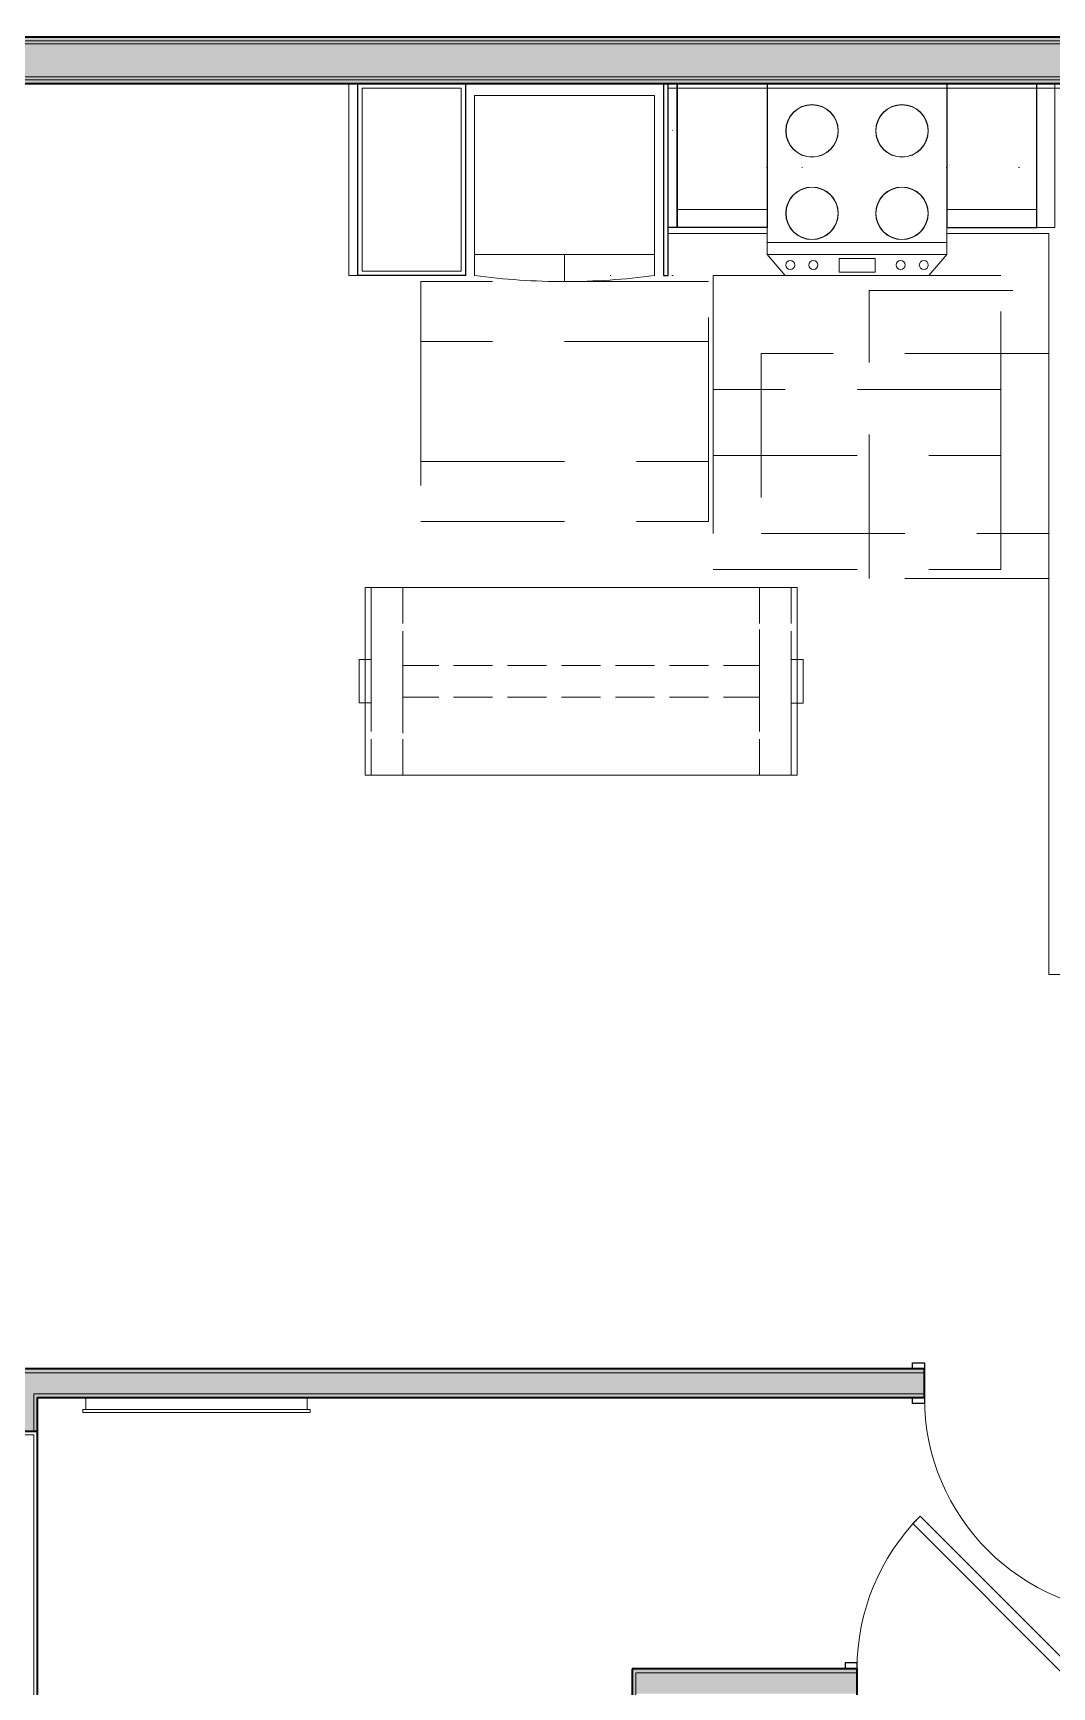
# Model space of a CAD drawing. Header units: inches. Extents: x 6 to 8416, y -388 to 6104.
# Drawn here: x 7294.3 to 7464.2, y 1232.2 to 1507.9 of the extents above; entities that cross this region are included whole.
import ezdxf

# ---------------------------------------------------------------- set-up
doc = ezdxf.new("R2010")
doc.units = ezdxf.units.IN
doc.header["$MEASUREMENT"] = 0
for name, pattern in [('Dash 1_16_', [48, 24, -24]), ('Dot 1_16_', [24, 0, -24]), ('Hidden 1_16_', [36, 24, -12]), ('Hidden 1_8_', [9, 6, -3])]:
    doc.linetypes.add(name, pattern=pattern)
for name, color, linetype, lineweight in [('A-DOOR', 31, 'Continuous', 18), ('A-DOOR-FRAM', 31, 'Continuous', 25), ('A-GENM', 13, 'Continuous', 18), ('A-GLAZ', 151, 'Continuous', 25), ('A-ROOM', 32, 'Continuous', 13), ('A-WALL', 113, 'Continuous', 25), ('A-WALL-PATT', 111, 'Continuous', 35), ('I-WALL', 2, 'Continuous', 25), ('Q-CASE', 31, 'Continuous', 18), ('Q-SPCQ', 91, 'Continuous', 18)]:
    doc.layers.add(name, color=color, linetype=linetype, lineweight=lineweight)
pattern_1 = [(0, (4127.29, 0), (61.44, 15.36), [5.069, -41.011, 5.069, -41.011, -245.76]), (0, (4127.29, 0), (61.44, 15.36), [-92.16, 5.069, -87.091, 5.069, -41.011, -107.52]), (0, (4127.29, 0), (61.44, 15.36), [-230.4, 5.069, -25.651, 5.069, -71.731]), (120, (4150.33, 7.68), (-44.02215, 45.5286), [5.069, -41.011, 5.069, -41.011, -245.76]), (120, (4150.33, 7.68), (-44.02215, 45.5286), [-92.16, 5.069, -87.091, 5.069, -41.011, -107.52]), (120, (4150.33, 7.68), (-44.02215, 45.5286), [-230.4, 5.069, -25.651, 5.069, -71.731]), (240, (4158.01, 38.4), (-17.41785, -60.8886), [5.069, -41.011, 5.069, -41.011, -245.76]), (240, (4158.01, 38.4), (-17.41785, -60.8886), [-92.16, 5.069, -87.091, 5.069, -41.011, -107.52]), (240, (4158.01, 38.4), (-17.41785, -60.8886), [-230.4, 5.069, -25.651, 5.069, -71.731])]

# ---------------------------------------------------------------- blocks, each defined once
blk = doc.blocks.new('1-2 WD Adaptive-Recess-TS - 4_-0_x6_-6_ - 1_-6_ Recess L-12470867-LEVEL 3 - PLAN Copy 1 Copy 1')
at = {"layer": 'A-GLAZ', "lineweight": 9}
for p, q in [((42, 5.53125), (-24, 5.53125)), ((-24, 5.53125), (42, 5.53125)), ((-24, 1.03125), (-24, 3.53125)), ((24, 3.53125), (-24, 3.53125)), ((-24, 1.03125), (-24, 3.53125)), ((24, 3.53125), (-24, 3.53125)), ((-22, 1.03125), (-22, 3.53125)), ((22, 3.53125), (-22, 3.53125)), ((-22, 1.03125), (-22, 3.53125)), ((22, 3.53125), (22, 1.03125)), ((22, 3.53125), (22, 1.03125)), ((24, 1.03125), (24, 3.53125)), ((24, 1.03125), (24, 3.53125)), ((-24, 1.03125), (24, 1.03125)), ((-24, 1.03125), (24, 1.03125)), ((-22, 2.53125), (22, 2.53125)), ((-22, 2.53125), (22, 2.53125)), ((22, 2.03125), (-22, 2.03125)), ((22, 2.03125), (-22, 2.03125)), ((-22, 1.03125), (22, 1.03125)), ((-24, -5.53125), (24, -5.53125)), ((24, -5.53125), (-24, -5.53125))]:
    blk.add_line(p, q, dxfattribs=at)
at = {"layer": 'A-GLAZ'}
for p, q in [((-22, 3.53125), (-24, 3.53125)), ((-24, 3.53125), (-24, 1.03125)), ((-22, 1.03125), (-22, 3.53125)), ((22, 3.53125), (22, 1.03125)), ((24, 3.53125), (22, 3.53125)), ((24, 1.03125), (24, 3.53125)), ((-24, 1.03125), (-22, 1.03125)), ((22, 1.03125), (24, 1.03125))]:
    blk.add_line(p, q, dxfattribs=at)
at = {"layer": 'A-GLAZ', "lineweight": 18}
for p, q in [((22, 2.53125), (-22, 2.53125)), ((-22, 2.53125), (-22, 2.03125)), ((-22, 2.03125), (22, 2.03125)), ((22, 2.03125), (22, 2.53125))]:
    blk.add_line(p, q, dxfattribs=at)
blk = doc.blocks.new('Unit-Single-Flush-ICC ADA-AM - 36_ x 84_-NR _U-BA _ BATH_-6492505-LEVEL 3 - PLAN Copy 1 Copy 1')
at = {"layer": 'A-DOOR'}
for p, q in [((-8.69, 26.59), (-7.46, 27.83)), ((18, 2.37), (-7.46, 27.83)), ((16.76, 1.14), (-8.69, 26.59)), ((16.76, 1.14), (18, 2.37))]:
    blk.add_line(p, q, dxfattribs=at)
at = {"layer": 'A-DOOR', "lineweight": 9}
blk.add_arc((18, 2.37), 36, 135, 180, dxfattribs=at)
at = {"layer": 'A-DOOR-FRAM'}
for p, q in [((-18, 3.37), (-20, 3.37)), ((-20, 3.37), (-20, 2.37)), ((-18, 2.37), (-18, 3.37)), ((20, 3.37), (18, 3.37)), ((18, 3.37), (18, 2.37)), ((20, 2.37), (20, 3.37)), ((-20, 2.37), (-18, 2.37)), ((18, 2.37), (20, 2.37)), ((-18, -2.38), (-20, -2.38)), ((-20, -2.38), (-20, -3.38)), ((-18, -3.38), (-18, -2.38)), ((20, -2.38), (18, -2.38)), ((18, -2.38), (18, -3.38)), ((20, -3.38), (20, -2.38)), ((-20, -3.38), (-18, -3.38)), ((18, -3.38), (20, -3.38))]:
    blk.add_line(p, q, dxfattribs=at)
at = {"layer": 'A-DOOR-FRAM', "lineweight": 18}
for p, q in [((-18, 3.37), (-20, 3.37)), ((-20, 3.37), (-20, 2.37)), ((-18, 3.37), (-18, 2.37)), ((20, 3.37), (18, 3.37)), ((18, 3.37), (18, 2.37)), ((20, 3.37), (20, 2.37)), ((-20, 2.37), (-18, 2.37)), ((18, 2.37), (20, 2.37)), ((-20, -3.38), (-20, -2.38)), ((-18, -2.38), (-20, -2.38)), ((-18, -3.38), (-18, -2.38)), ((18, -3.38), (18, -2.38)), ((20, -2.38), (18, -2.38)), ((20, -3.38), (20, -2.38)), ((-20, -3.38), (-18, -3.38)), ((18, -3.38), (20, -3.38))]:
    blk.add_line(p, q, dxfattribs=at)
blk = doc.blocks.new('Unit-Single-Flush-ICC ADA-AM - 36_ x 84_-NR _U-BE _ BED_-6493222-LEVEL 3 - PLAN Copy 1 Copy 1')
at = {"layer": 'A-DOOR'}
for p, q in [((16.25, -2.38), (18, -2.38)), ((16.25, -2.38), (16.25, -38.38)), ((18, -2.38), (18, -38.38)), ((16.25, -38.38), (18, -38.38))]:
    blk.add_line(p, q, dxfattribs=at)
at = {"layer": 'A-DOOR', "lineweight": 9}
blk.add_arc((18, -2.38), 36, 180, 270, dxfattribs=at)
at = {"layer": 'A-DOOR-FRAM'}
for p, q in [((-20, 2.38), (-20, 3.38)), ((-20, 3.38), (-18, 3.38)), ((-18, 3.38), (-18, 2.38)), ((18, 2.38), (18, 3.38)), ((18, 3.38), (20, 3.38)), ((20, 3.38), (20, 2.38)), ((-18, 2.38), (-20, 2.38)), ((20, 2.38), (18, 2.38)), ((-20, -2.38), (-18, -2.38)), ((-20, -3.37), (-20, -2.38)), ((-18, -2.38), (-18, -3.37)), ((18, -2.38), (20, -2.38)), ((18, -3.37), (18, -2.38)), ((20, -2.38), (20, -3.37)), ((-18, -3.37), (-20, -3.37)), ((20, -3.37), (18, -3.37))]:
    blk.add_line(p, q, dxfattribs=at)
at = {"layer": 'A-DOOR-FRAM', "lineweight": 18}
for p, q in [((-20, 3.38), (-18, 3.38)), ((-20, 3.38), (-20, 2.38)), ((-18, 3.38), (-18, 2.38)), ((18, 3.38), (20, 3.38)), ((18, 3.38), (18, 2.38)), ((20, 3.38), (20, 2.38)), ((-18, 2.38), (-20, 2.38)), ((20, 2.38), (18, 2.38)), ((-20, -3.37), (-20, -2.38)), ((-20, -2.38), (-18, -2.38)), ((-18, -3.37), (-18, -2.38)), ((18, -3.37), (18, -2.38)), ((18, -2.38), (20, -2.38)), ((20, -3.37), (20, -2.38)), ((-18, -3.37), (-20, -3.37)), ((20, -3.37), (18, -3.37))]:
    blk.add_line(p, q, dxfattribs=at)
blk = doc.blocks.new('FR TV-AM - 43_-1978722-LEVEL 3 - PLAN Copy 1 Copy 1')
at = {"layer": 'Q-SPCQ'}
for p, q in [((20.7, 0), (-16.2, 0)), ((-16.2, 0), (-16.2, -2)), ((20.7, -2), (20.7, 0)), ((-16.2, -2), (-16.7, -2)), ((-16.7, -2), (-16.7, -2.5)), ((-16.7, -2.5), (21.2, -2.5)), ((-16.7, -2.5), (21.2, -2.5)), ((-16.2, -2), (20.7, -2)), ((21.2, -2), (20.7, -2)), ((21.2, -2.5), (21.2, -2))]:
    blk.add_line(p, q, dxfattribs=at)
blk = doc.blocks.new('GM KT - Type B_L4_2 - TS - Non-Recessed at Wall-V1007-LEVEL 3 - PLAN Copy 1 Copy 1')
at = {"layer": 'A-GENM', "lineweight": 9}
for p, q in [((-88.5, 0), (-88.5, -0.75)), ((-88.5, -0.75), (-88.5, 0)), ((-88.5, 0), (-72, 0)), ((-88.5, 0), (-88.5, -0.75)), ((-88.5, 0), (-88.5, -0.75)), ((-88.5, -0.75), (-88.5, -25)), ((-88.5, -25), (-88.5, -0.75)), ((0, -0.75), (-88.5, -0.75)), ((-88.5, -0.75), (-0.75, -0.75)), ((-72, -0.75), (-72, 0)), ((-72, 0), (-72, -0.75)), ((-72, -25), (-72, -0.75)), ((-72, -0.75), (-72, -25)), ((-42, 0), (-42, -0.75)), ((-42, -0.75), (-42, 0)), ((-42, 0), (-0.75, 0)), ((-42, -0.75), (-42, -25)), ((-42, -25), (-42, -0.75)), ((-0.75, 0), (0, 0)), ((-0.75, -40.5), (-0.75, 0)), ((-0.75, 0), (-0.75, -0.75)), ((-0.75, -0.75), (0, -0.75)), ((-0.75, -0.75), (-0.75, -40.5)), ((0, 0), (0, -0.75)), ((0, -0.75), (0, 0)), ((0, 0), (0, -0.75)), ((0, -0.75), (0, 0)), ((0, -40.5), (0, -0.75)), ((0, -0.75), (0, -40.5)), ((0, -40.5), (0, -0.75)), ((-88.5, -25), (-72, -25)), ((-72, -25), (-88.5, -25)), ((-42, -25), (-25, -25)), ((-25, -25), (-42, -25)), ((-25, -25), (-25, -148.5)), ((-25, -148.5), (-25, -25)), ((-0.75, -48), (-0.75, -40.5)), ((-0.75, -40.5), (-0.75, -48)), ((0, -48), (0, -40.5)), ((0, -40.5), (0, -48)), ((0, -48), (0, -40.5)), ((-21.62, -68.25), (-21.62, -48.75)), ((-21.62, -48.75), (-21.62, -68.25)), ((-20.87, -48), (-6.62, -48)), ((-6.62, -48), (-20.87, -48)), ((-5.87, -48.75), (-5.87, -58.12)), ((-5.87, -58.12), (-5.87, -48.75)), ((-0.75, -69), (-0.75, -48)), ((-0.75, -48), (-0.75, -69)), ((0, -69), (0, -48)), ((0, -48), (0, -69)), ((0, -69), (0, -48)), ((-5.87, -58.12), (-5.87, -58.81)), ((-5.87, -58.81), (-5.87, -58.12)), ((-5.87, -58.88), (-5.87, -68.25)), ((-5.87, -68.25), (-5.87, -58.88)), ((-6.62, -69), (-20.87, -69)), ((-20.87, -69), (-6.62, -69)), ((-0.75, -88.5), (-0.75, -69)), ((-0.75, -69), (-0.75, -88.5)), ((0, -88.5), (0, -69)), ((0, -69), (0, -88.5)), ((0, -88.5), (0, -69)), ((-0.75, -148.5), (-0.75, -88.5)), ((-0.75, -88.5), (-0.75, -148.5)), ((0, -128.5), (0, -88.5)), ((0, -88.5), (0, -128.5)), ((0, -128.5), (0, -88.5)), ((0, -148.5), (0, -128.5)), ((0, -128.5), (0, -148.5)), ((0, -148.5), (0, -128.5)), ((0, -128.5), (0, -148.5)), ((-25, -148.5), (-0.75, -148.5)), ((-0.75, -148.5), (-25, -148.5)), ((-0.75, -148.5), (0, -148.5)), ((0, -148.5), (-0.75, -148.5)), ((0, -148.5), (-0.75, -148.5)), ((-0.75, -148.5), (0, -148.5))]:
    blk.add_line(p, q, dxfattribs=at)
for centre, start, end in [((-20.87, -48.75), 90, 180), ((-20.87, -48.75), 90, 180), ((-6.62, -48.75), 360, 90), ((-6.62, -48.75), 360, 90), ((-20.87, -68.25), 180, 270), ((-20.87, -68.25), 180, 270), ((-6.62, -68.25), 270, 360), ((-6.62, -68.25), 270, 360)]:
    blk.add_arc(centre, 0.75, start, end, dxfattribs=at)
blk = doc.blocks.new('CW - LW - Filler - AM - 1 1_2_ W x 24_ D x H-2223673-LEVEL 3 - PLAN Copy 1 Copy 1')
at = {"layer": 'Q-CASE', "lineweight": 9}
for p, q in [((18.24, 0), (18.24, -0.75)), ((18.24, -0.75), (18.24, 0)), ((18.24, 0), (19.74, 0)), ((19.74, 0), (18.24, 0)), ((18.24, -0.75), (18.24, 0)), ((18.24, 0), (19.74, 0)), ((18.24, -0.75), (18.24, -24)), ((18.24, -24), (18.24, -0.75)), ((18.24, -24), (18.24, -0.75)), ((19.74, 0), (19.74, -0.75)), ((19.74, -0.75), (19.74, 0)), ((19.74, 0), (19.74, -0.75)), ((19.74, -0.75), (19.74, -24)), ((19.74, -21), (19.74, -0.75)), ((19.74, -0.75), (19.74, -21)), ((19.74, -24), (19.74, -21)), ((19.74, -21), (19.74, -24)), ((19.74, -24), (18.24, -24)), ((19.74, -24), (18.24, -24)), ((19.74, -24), (18.24, -24)), ((18.24, -24), (19.74, -24))]:
    blk.add_line(p, q, dxfattribs=at)
at = {"layer": 'Q-CASE', "lineweight": 25}
for p, q in [((18.24, -0.75), (18.24, 0)), ((18.24, 0), (19.74, 0)), ((18.24, -24), (18.24, -0.75)), ((19.74, 0), (19.74, -0.75)), ((19.74, -0.75), (19.74, -24)), ((19.74, -24), (18.24, -24))]:
    blk.add_line(p, q, dxfattribs=at)
blk = doc.blocks.new('CW - UP - Double Doors - AM - 30_ W x 14_ D x H-2223684-LEVEL 3 - PLAN Copy 1 Copy 1')
at = {"layer": 'Q-CASE', "linetype": 'Dot 1_16_', "lineweight": 9}
for p, q in [((-11.26, 0), (18.74, 0)), ((18.74, -14), (-11.26, -14))]:
    blk.add_line(p, q, dxfattribs=at)
blk = doc.blocks.new('CW - UP - Filler - AM - 1 1_2_ W x 14_ D x H-2223693-LEVEL 3 - PLAN Copy 1 Copy 1')
at = {"layer": 'Q-CASE', "linetype": 'Dot 1_16_', "lineweight": 9}
for p, q in [((17.49, 0), (18.99, 0)), ((18.99, -14), (17.49, -14))]:
    blk.add_line(p, q, dxfattribs=at)
blk = doc.blocks.new('CW - LW - Filler - Toe Kick - AM - 3_ W x 24_ D x H-V788-LEVEL 3 - PLAN Copy 1 Copy 1')
at = {"layer": 'Q-CASE', "lineweight": 9}
for p, q in [((17.49, 0), (17.49, -0.75)), ((17.49, -0.75), (17.49, 0)), ((17.49, 0), (20.49, 0)), ((20.49, 0), (17.49, 0)), ((17.49, 0), (20.49, 0)), ((17.49, -0.75), (17.49, -24)), ((17.49, -24), (17.49, -0.75)), ((20.49, 0), (20.49, -0.75)), ((20.49, -0.75), (20.49, 0)), ((20.49, -0.75), (20.49, -24)), ((20.49, -24), (20.49, -0.75)), ((17.49, -24), (20.49, -24)), ((20.49, -24), (17.49, -24)), ((17.49, -24), (20.48, -24)), ((17.49, -24), (20.48, -24))]:
    blk.add_line(p, q, dxfattribs=at)
blk = doc.blocks.new('CW - LW - 4 Drawers - AM - 15_ W x 24_ D x H - 6_ Top Drawer-V789-LEVEL 3 - PLAN Copy 1 Copy 1')
at = {"layer": 'Q-CASE', "lineweight": 9}
for p, q in [((-21.76, 0.75), (-21.76, 24)), ((-21.76, 24), (-21.76, 0.75)), ((-21.76, 24), (-6.76, 24)), ((-21.76, 24), (-6.76, 24)), ((-21.76, 24), (-6.76, 24)), ((-6.76, 0.75), (-6.76, 24)), ((-6.76, 24), (-6.76, 0.75)), ((-21.76, 0.75), (-21.76, 21)), ((-21.76, 21), (-21.76, 0.75)), ((-21.76, 21), (-6.76, 21)), ((-21.76, 21), (-6.76, 21)), ((-6.76, 0.75), (-6.76, 21)), ((-6.76, 21), (-6.76, 0.75)), ((-21.76, 0), (-21.76, 0.75)), ((-21.76, 0.75), (-21.76, 0)), ((-21.76, 0), (-21.76, 0.75)), ((-21.76, 0.75), (-21.76, 0)), ((-6.76, 0), (-21.76, 0)), ((-21.76, 0), (-6.76, 0)), ((-6.76, 0), (-6.76, 0.75)), ((-6.76, 0.75), (-6.76, 0)), ((-6.76, 0), (-6.76, 0.75)), ((-6.76, 0.75), (-6.76, 0)), ((-6.76, 0), (-21.76, 0)), ((-21.76, 0), (-6.76, 0))]:
    blk.add_line(p, q, dxfattribs=at)
at = {"layer": 'Q-CASE', "lineweight": 25}
for p, q in [((-6.76, 24), (-21.76, 24)), ((-21.76, 24), (-21.76, 0.75)), ((-6.76, 0.75), (-6.76, 24)), ((-21.76, 0.75), (-21.76, 0)), ((-21.76, 0), (-6.76, 0)), ((-6.76, 0), (-6.76, 0.75))]:
    blk.add_line(p, q, dxfattribs=at)
blk = doc.blocks.new('CW - UP - Blind Single Door - AM - 12_ W x 14_ D x H - 4_ Gap-2223708-LEVEL 3 - PLAN Copy 1 Copy 1')
at = {"layer": 'Q-CASE', "linetype": 'Dot 1_16_', "lineweight": 9}
for p, q in [((10.74, 14), (-5.26, 14)), ((-19.26, 0), (10.74, 0))]:
    blk.add_line(p, q, dxfattribs=at)
blk = doc.blocks.new('CW - UP - Single Door - AM - 12_ W x 14_ D x H-5099631-LEVEL 3 - PLAN Copy 1 Copy 1')
at = {"layer": 'Q-CASE', "linetype": 'Dot 1_16_', "lineweight": 9}
for p, q in [((6.74, 0), (18.74, 0)), ((18.74, -14), (6.74, -14))]:
    blk.add_line(p, q, dxfattribs=at)
blk = doc.blocks.new('CW - UP - Single Door - AM - 15_ W x 14_ D x H-5099638-LEVEL 3 - PLAN Copy 1 Copy 1')
at = {"layer": 'Q-CASE', "linetype": 'Dot 1_16_', "lineweight": 9}
for p, q in [((3.74, 0), (18.74, 0)), ((18.74, -14), (3.74, -14))]:
    blk.add_line(p, q, dxfattribs=at)
blk = doc.blocks.new('CW - LW - Single Door _ Drawer - AM - 15_ W x 24_ D x H - 6_ Top Drawer-V791-LEVEL 3 - PLAN Copy 1 Copy 1')
at = {"layer": 'Q-CASE', "lineweight": 9}
for p, q in [((3.74, 0), (3.74, -0.75)), ((3.74, -0.75), (3.74, 0)), ((3.74, 0), (18.74, 0)), ((18.74, 0), (3.74, 0)), ((18.74, 0), (18.74, -0.75)), ((18.74, -0.75), (18.74, 0)), ((3.74, 0), (3.74, -0.75)), ((3.74, -0.75), (3.74, 0)), ((3.74, 0), (18.74, 0)), ((18.74, 0), (3.74, 0)), ((3.74, -0.75), (3.74, -21)), ((3.74, -21), (3.74, -0.75)), ((3.74, -0.75), (3.74, -24)), ((3.74, -24), (3.74, -0.75)), ((18.74, 0), (18.74, -0.75)), ((18.74, -0.75), (18.74, 0)), ((18.74, -0.75), (18.74, -21)), ((18.74, -21), (18.74, -0.75)), ((18.74, -0.75), (18.74, -24)), ((18.74, -24), (18.74, -0.75)), ((18.74, -21), (3.74, -21)), ((18.74, -21), (3.74, -21)), ((18.74, -24), (3.74, -24)), ((18.74, -24), (3.74, -24)), ((3.74, -24), (18.74, -24))]:
    blk.add_line(p, q, dxfattribs=at)
at = {"layer": 'Q-CASE', "lineweight": 25}
for p, q in [((3.74, -0.75), (3.74, 0)), ((3.74, 0), (18.74, 0)), ((3.74, -24), (3.74, -0.75)), ((18.74, 0), (18.74, -0.75)), ((18.74, -0.75), (18.74, -24)), ((18.74, -24), (3.74, -24))]:
    blk.add_line(p, q, dxfattribs=at)
blk = doc.blocks.new('CW - FL - Single UP _ LW Doors - AM - 18_ W x 32_ D x H-5581714-LEVEL 3 - PLAN Copy 1 Copy 1')
at = {"layer": 'Q-CASE', "lineweight": 9}
for p, q in [((0.74, 0), (0.74, 32)), ((18.74, 32), (0.74, 32)), ((0.74, 32), (18.74, 32)), ((0.74, 0), (0.74, 32)), ((0.74, 32), (18.74, 32)), ((1.49, 31.25), (17.99, 31.25)), ((1.49, 0.75), (1.49, 31.25)), ((1.49, 31.25), (1.49, 0.75)), ((17.99, 31.25), (1.49, 31.25)), ((17.99, 31.25), (17.99, 0.75)), ((17.99, 0.75), (17.99, 31.25)), ((18.74, 32), (18.74, 0)), ((18.74, 32), (18.74, 0)), ((18.74, 32), (18.74, 29)), ((18.74, 32), (18.74, 0)), ((18.74, 0), (0.74, 0)), ((17.99, 0.75), (1.49, 0.75)), ((1.49, 0.75), (17.99, 0.75))]:
    blk.add_line(p, q, dxfattribs=at)
at = {"layer": 'Q-CASE', "lineweight": 25}
for p, q in [((0.74, 0), (0.74, 32)), ((0.74, 32), (18.74, 32)), ((18.74, 32), (18.74, 0)), ((18.74, 0), (0.74, 0))]:
    blk.add_line(p, q, dxfattribs=at)
blk = doc.blocks.new('CW - LW - Filler - AM - 0 3_4_ W x 32_ D x H-V793-LEVEL 3 - PLAN Copy 1 Copy 1')
at = {"layer": 'Q-CASE', "lineweight": 9}
for p, q in [((18.61, 25), (18.61, 32)), ((19.36, 32), (18.61, 32)), ((18.61, 32), (19.36, 32)), ((18.61, 0), (18.61, 32)), ((19.36, 32), (18.61, 32)), ((18.61, 32), (18.61, 25)), ((18.61, 32), (19.36, 32)), ((19.36, 32), (19.36, 0)), ((19.36, 32), (19.36, 0)), ((19.36, 0), (19.36, 32)), ((18.61, 24), (18.61, 25)), ((18.61, 25), (18.61, 24)), ((18.61, 0.75), (18.61, 24)), ((18.61, 24), (18.61, 0.75)), ((18.61, 0), (18.61, 0.75)), ((18.61, 0.75), (18.61, 0)), ((19.36, 0), (18.61, 0)), ((19.36, 0), (18.61, 0)), ((18.61, 0), (19.36, 0))]:
    blk.add_line(p, q, dxfattribs=at)
at = {"layer": 'Q-CASE', "lineweight": 25}
for p, q in [((19.36, 32), (18.61, 32)), ((18.61, 32), (18.61, 0)), ((19.36, 0), (19.36, 32)), ((18.61, 0), (19.36, 0))]:
    blk.add_line(p, q, dxfattribs=at)
blk = doc.blocks.new('CW - LW - Filler - Toe Kick - AM - 1 1_2_ W x 32_ D x H-2984451-LEVEL 3 - PLAN Copy 1 Copy 1')
at = {"layer": 'Q-CASE', "lineweight": 9}
for p, q in [((18.24, 0), (18.24, 32)), ((18.24, 32), (19.74, 32)), ((18.24, 32), (19.74, 32)), ((18.24, 0), (18.24, 32)), ((18.24, 32), (18.24, 0)), ((18.24, 32), (19.74, 32)), ((18.24, 32), (19.74, 32)), ((19.74, 32), (19.74, 0)), ((19.74, 32), (19.74, 0)), ((19.74, 0), (19.74, 32)), ((19.74, 0), (18.24, 0))]:
    blk.add_line(p, q, dxfattribs=at)
blk = doc.blocks.new('CW - UP - Filler - AM - 1 1_2_ W x 32_ D x H-2223518-LEVEL 3 - PLAN Copy 1 Copy 1')
at = {"layer": 'Q-CASE', "linetype": 'Dot 1_16_', "lineweight": 9}
for p, q in [((18.99, 32), (17.49, 32)), ((17.49, 32), (17.49, 0)), ((17.49, 0), (18.99, 0))]:
    blk.add_line(p, q, dxfattribs=at)
blk = doc.blocks.new('CW - UP - Double Doors - AM - 33_ W x 32_ D x H-2223519-LEVEL 3 - PLAN Copy 1 Copy 1')
at = {"layer": 'Q-CASE', "linetype": 'Dot 1_16_', "lineweight": 9}
for p, q in [((18.74, 32), (-14.26, 32)), ((-14.26, 0), (18.74, 0))]:
    blk.add_line(p, q, dxfattribs=at)
blk = doc.blocks.new('z Nested-Clearance-Rectangle-AM - Clearance-2223516-LEVEL 3 - PLAN Copy 1 Copy 1')
at = {"layer": 'A-GENM', "linetype": 'Hidden 1_16_', "lineweight": 9}
for p, q in [((15, 48), (-15, 48)), ((-15, 48), (-15, 0)), ((15, 0), (15, 48)), ((-15, 0), (15, 0))]:
    blk.add_line(p, q, dxfattribs=at)
blk = doc.blocks.new('z Nested-Clearance-Plumbing-AM - Clearance-2223332-LEVEL 3 - PLAN Copy 1 Copy 1')
at = {"layer": 'A-GENM', "linetype": 'Hidden 1_16_', "lineweight": 9}
for p, q in [((-15, -48), (-15, 0)), ((-15, 0), (15, 0)), ((15, 0), (15, -48)), ((15, -48), (-15, -48))]:
    blk.add_line(p, q, dxfattribs=at)
blk = doc.blocks.new('z Nested-Range - z Nested-Range-V1014-LEVEL 3 - PLAN Copy 1 Copy 1')
at = {"layer": 'Q-SPCQ'}
for p, q in [((-12, 32), (-15, 28.5)), ((-15, 28.5), (-12, 32)), ((12, 32), (-12, 32)), ((15, 28.5), (12, 32)), ((12, 32), (15, 28.5)), ((-15, 28.5), (15, 28.5)), ((15, 28.5), (-15, 28.5)), ((-15, 28.5), (-15, 0.75)), ((15, 28.5), (-15, 28.5)), ((-15, 28.5), (15, 28.5)), ((-15, 25), (-15, 28.5)), ((15, 0.75), (15, 28.5)), ((15, 28.5), (15, 25)), ((-15, 26.5), (-15, 25)), ((15, 26.5), (-15, 26.5)), ((-15, 26.5), (15, 26.5)), ((-15, 25), (-15, 26.5)), ((-15, 24), (-15, 25)), ((-15, 25), (-15, 24)), ((-15, 24), (-15, 25)), ((15, 25), (15, 26.5)), ((15, 26.5), (15, 25)), ((15, 25), (15, 24)), ((15, 24), (15, 25)), ((15, 25), (15, 24)), ((-15, 0.75), (-15, 24)), ((-15, 24), (-15, 0.75)), ((-15, 21), (-15, 24)), ((15, 24), (15, 0.75)), ((15, 0.75), (15, 24)), ((15, 24), (15, 21)), ((-15, 0.75), (-15, 21)), ((15, 21), (15, 0.75)), ((-15, 0.75), (-15, 0)), ((-15, 0), (-15, 0.75)), ((-15, 0.75), (-15, 0)), ((-15, 0), (-15, 0.75)), ((15, 0), (-14.92, 0)), ((-14.92, 0), (15, 0)), ((15, 0), (-14.92, 0)), ((15, 0), (15, 0.75)), ((15, 0.75), (15, 0)), ((15, 0), (15, 0.75)), ((15, 0.75), (15, 0))]:
    blk.add_line(p, q, dxfattribs=at)
at = {"layer": 'Q-SPCQ', "lineweight": 9}
for p, q in [((-3, 29.14), (-3, 31.43)), ((-3, 31.43), (3, 31.43)), ((3, 31.43), (3, 29.14)), ((3, 29.14), (-3, 29.14))]:
    blk.add_line(p, q, dxfattribs=at)
for centre in [(-11.14, 30.25), (-7.29, 30.25), (7.29, 30.25), (11.14, 30.25)]:
    blk.add_circle(centre, 0.75, dxfattribs=at)
for centre, radius, start, end in [((-7.5, 21.63), 4.38, 0, 180), ((-7.5, 21.63), 4.37, 0, 180), ((-7.5, 21.63), 4.34, 0, 180), ((-7.5, 21.63), 4.34, 0, 180), ((7.5, 21.63), 4.38, 0, 180), ((7.5, 21.63), 4.37, 0, 180), ((7.5, 21.63), 4.34, 0, 180), ((7.5, 21.63), 4.34, 0, 180), ((-7.5, 21.63), 4.38, 180, 360), ((-7.5, 21.63), 4.37, 180, 0), ((-7.5, 21.63), 4.34, 180, 360), ((-7.5, 21.63), 4.34, 180, 360), ((7.5, 21.63), 4.38, 180, 360), ((7.5, 21.63), 4.37, 180, 0), ((7.5, 21.63), 4.34, 180, 360), ((7.5, 21.63), 4.34, 180, 360), ((-7.5, 7.88), 4.38, 0, 180), ((-7.5, 7.88), 4.37, 0, 180), ((-7.5, 7.88), 4.34, 0, 180), ((-7.5, 7.88), 4.34, 0, 180), ((7.5, 7.88), 4.38, 0, 180), ((7.5, 7.88), 4.37, 0, 180), ((7.5, 7.88), 4.34, 0, 180), ((7.5, 7.88), 4.34, 0, 180), ((-7.5, 7.88), 4.38, 180, 360), ((-7.5, 7.88), 4.37, 180, 0), ((-7.5, 7.88), 4.34, 180, 360), ((-7.5, 7.88), 4.34, 180, 360), ((7.5, 7.88), 4.38, 180, 360), ((7.5, 7.88), 4.37, 180, 0), ((7.5, 7.88), 4.34, 180, 360), ((7.5, 7.88), 4.34, 180, 360)]:
    blk.add_arc(centre, radius, start, end, dxfattribs=at)
blk = doc.blocks.new('z Nested-Refrigerator-French Door-AM - z Nested-Refrigerator-French Door-AM-17862062-LEVEL 3 - PLAN Copy 1 Copy 1')
at = {"layer": 'Q-SPCQ'}
for p, q in [((0.1875, 26.5), (0.1875, 31)), ((-14.8125, 0), (-14.8125, 30)), ((15.1875, 30), (15.1875, 0)), ((-14.8125, 26.5), (15.1875, 26.5)), ((15.1875, 0), (-14.8125, 0))]:
    blk.add_line(p, q, dxfattribs=at)
for start, end in [(90, 97.62815), (82.37185, 90)]:
    blk.add_arc((0.1875, -82), 113, start, end, dxfattribs=at)
blk = doc.blocks.new('GM IS - Type B_5 - island small AM - Type B - Island 4 - 6_ WIDE-V1015-LEVEL 3 - PLAN Copy 1 Copy 1')
at = {"layer": 'A-GENM', "lineweight": 9}
for p, q in [((0, 31.25), (-72, 31.25)), ((-72, 31.25), (-72, 0)), ((-72, 0), (-72, 31.25)), ((-72, 31.25), (0, 31.25)), ((0, 0), (0, 31.25)), ((0, 31.25), (0, 0)), ((-72, 0), (0, 0)), ((0, 0), (-72, 0))]:
    blk.add_line(p, q, dxfattribs=at)
at = {"layer": 'A-GENM', "linetype": 'Hidden 1_8_', "lineweight": 9}
for p, q in [((-71, 31.25), (-71, 0)), ((-65.75, 31.25), (-71, 31.25)), ((-71, 31.25), (-65.75, 31.25)), ((-71, 19.25), (-71, 31.25)), ((-71, 31.25), (-71, 0)), ((-65.75, 31.25), (-71, 31.25)), ((-71, 31.25), (-65.75, 31.25)), ((-71, 19.25), (-71, 31.25)), ((-71, 0), (-71, 31.25)), ((-71, 31.25), (-71, 0)), ((-71, 31.25), (-65.75, 31.25)), ((-65.75, 0), (-65.75, 31.25)), ((-65.75, 31.25), (-65.75, 18.25)), ((-65.75, 0), (-65.75, 31.25)), ((-65.75, 31.25), (-65.75, 18.25)), ((-65.75, 31.25), (-65.75, 0)), ((-6.25, 31.25), (-6.25, 0)), ((-1, 31.25), (-6.25, 31.25)), ((-6.25, 31.25), (-1, 31.25)), ((-6.25, 18.25), (-6.25, 31.25)), ((-6.25, 31.25), (-6.25, 0)), ((-6.25, 31.25), (-1, 31.25)), ((-1, 0), (-1, 31.25)), ((-1, 31.25), (-1, 19.25)), ((-1, 31.25), (-1, 0)), ((-71, 12), (-71, 19.25)), ((-71, 12), (-71, 19.25)), ((-6.25, 18.25), (-65.75, 18.25)), ((-65.75, 18.25), (-65.75, 13)), ((-65.75, 13), (-65.75, 18.25)), ((-65.75, 18.25), (-6.25, 18.25)), ((-65.75, 18.25), (-65.75, 13)), ((-65.75, 18.25), (-65.75, 13)), ((-65.75, 18.25), (-6.25, 18.25)), ((-6.25, 13), (-6.25, 18.25)), ((-6.25, 18.25), (-6.25, 13)), ((-6.25, 13), (-6.25, 18.25)), ((-1, 19.25), (-1, 12)), ((-71, 0), (-71, 12)), ((-71, 0), (-71, 12)), ((-65.75, 13), (-6.25, 13)), ((-6.25, 13), (-65.75, 13)), ((-65.75, 13), (-65.75, 0)), ((-65.75, 13), (-65.75, 0)), ((-6.25, 13), (-65.75, 13)), ((-6.25, 0), (-6.25, 13)), ((-1, 12), (-1, 0)), ((-71, 0), (-65.75, 0)), ((-65.75, 0), (-71, 0)), ((-71, 0), (-65.75, 0)), ((-65.75, 0), (-71, 0)), ((-71, 0), (-65.75, 0)), ((-6.25, 0), (-1, 0)), ((-1, 0), (-6.25, 0)), ((-6.25, 0), (-1, 0))]:
    blk.add_line(p, q, dxfattribs=at)
blk = doc.blocks.new('GM Outlet Zone-AM - GM Outlet Zone-AM-V1027-LEVEL 3 - PLAN Copy 1 Copy 1')
at = {"layer": 'A-GENM', "linetype": 'Dash 1_16_', "lineweight": 9}
for p, q in [((-3.62, 0), (3.63, 0)), ((3.63, 0), (-3.62, 0)), ((-3.62, -1), (-3.62, 0)), ((-3.62, 0), (-3.62, -1)), ((-3.62, -2), (-3.62, -1)), ((-3.62, -1), (-3.62, -2)), ((-3.62, -2), (3.63, -2)), ((3.63, -2), (-3.62, -2)), ((3.63, 0), (3.63, -1)), ((3.63, 0), (3.63, -1)), ((3.63, -1), (3.63, -2)), ((3.63, -1), (3.63, -2))]:
    blk.add_line(p, q, dxfattribs=at)
blk = doc.blocks.new('GM Outlet Zone-AM - GM Outlet Zone-AM-V1028-LEVEL 3 - PLAN Copy 1 Copy 1')
at = {"layer": 'A-GENM', "linetype": 'Dash 1_16_', "lineweight": 9}
for p, q in [((-3.62, 0), (3.63, 0)), ((3.63, 0), (-3.62, 0)), ((-3.62, -1), (-3.62, 0)), ((-3.62, 0), (-3.62, -1)), ((-3.62, -2), (-3.62, -1)), ((-3.62, -1), (-3.62, -2)), ((-3.62, -2), (3.63, -2)), ((3.63, -2), (-3.62, -2)), ((3.63, 0), (3.63, -1)), ((3.63, 0), (3.63, -1)), ((3.63, -1), (3.63, -2)), ((3.63, -1), (3.63, -2))]:
    blk.add_line(p, q, dxfattribs=at)

msp = doc.modelspace()

# ---------------------------------------------------------------- hatches: boundary and pattern name
at = {"layer": 'A-WALL-PATT'}
for points in [[(7495.29033733, 1506.56077679), (7495.29033733, 1507.18577679), (7146.66533733, 1507.18577679), (7146.66533733, 1506.56077679), (7494.79033733, 1506.56077679)], [(7488.66533733, 1500.06077679), (7488.66533733, 1500.56077679), (7146.66533733, 1500.56077679), (7146.66533733, 1500.06077679), (7480.32803685, 1500.06077679)]]:
    msp.add_hatch(color=10, dxfattribs=at).paths.add_polyline_path(points)
at = {"layer": 'A-WALL-PATT', "lineweight": 25}
msp.add_hatch(color=10, dxfattribs=at).paths.add_polyline_path([(7488.66533733, 1499.43577679), (7488.66533733, 1500.06077679), (7146.66533733, 1500.06077679), (7146.66533733, 1499.43577679), (7480.32803685, 1499.43577679)])
at = {"layer": 'A-WALL-PATT', "transparency": 33554560}
h = msp.add_hatch(color=10, dxfattribs=at)
h.paths.add_polyline_path([(7515.79033733, 1284.56077679), (7516.41533733, 1284.56077679), (7516.41533733, 1285.18577679), (7478.91533733, 1285.18577679), (7478.91533733, 1284.56077679), (7514.07053685, 1284.56077679)])
h.paths.add_polyline_path([(7442.91533733, 1284.56077679), (7442.91533733, 1285.18577679), (7290.91533733, 1285.18577679), (7290.91533733, 1284.56077679), (7379.10053685, 1284.56077679)])
msp.add_hatch(color=10, dxfattribs=at).paths.add_polyline_path([(7294.74428685, 1274.81077679), (7295.04033733, 1274.81077679), (7295.04033733, 1281.06077679), (7294.41533733, 1281.06077679), (7294.41533733, 1274.81077679)])
at = {"layer": 'A-WALL-PATT', "lineweight": 25, "transparency": 33554560}
h = msp.add_hatch(color=10, dxfattribs=at)
h.paths.add_polyline_path([(7511.66533733, 1280.43577679), (7512.29033733, 1280.43577679), (7512.29033733, 1281.06077679), (7487.04033733, 1281.06077679), (7487.04033733, 1280.43577679), (7487.66533733, 1280.43577679)])
h.paths.add_polyline_path([(7482.91533733, 1280.43577679), (7483.54033733, 1280.43577679), (7483.54033733, 1281.06077679), (7478.91533733, 1281.06077679), (7478.91533733, 1280.43577679)])
h.paths.add_polyline_path([(7442.91533733, 1280.43577679), (7442.91533733, 1281.06077679), (7295.04033733, 1281.06077679), (7295.04033733, 1280.43577679), (7379.10053685, 1280.43577679)])
at = {"layer": 'A-WALL-PATT', "lineweight": 9}
h = msp.add_hatch(dxfattribs=at)
h.set_pattern_fill('FP_44', color=256, style=0, pattern_type=2)
h.set_pattern_definition(pattern_1)
h.paths.add_polyline_path([(7293.79033733, 1274.18577679), (7294.41533733, 1274.18577679), (7294.41533733, 1274.81077679), (7282.29033733, 1274.81077679), (7282.29033733, 1274.18577679), (7283.97783733, 1274.18577679)])
h.paths.add_polyline_path([(7228.79033733, 1274.18577679), (7240.29033733, 1274.18577679), (7240.29033733, 1274.81077679), (7228.16533733, 1274.81077679), (7228.16533733, 1274.18577679)])
h = msp.add_hatch(dxfattribs=at)
h.set_pattern_fill('FP_44', color=256, style=0, pattern_type=2)
h.set_pattern_definition(pattern_1)
h.paths.add_polyline_path([(7294.41533733, 629.93577679), (7294.41533733, 668.06077679), (7293.79033733, 668.06077679), (7293.79033733, 630.06077679)])
h.paths.add_polyline_path([(7293.79033733, 716.06077679), (7294.41533733, 716.06077679), (7294.41533733, 791.06077679), (7293.79033733, 791.06077679), (7293.79033733, 724.74656081)])
h.paths.add_polyline_path([(7293.79033733, 869.06077679), (7294.41533733, 869.06077679), (7294.41533733, 940.56077679), (7293.79033733, 940.56077679), (7293.79033733, 882.20056081)])
h.paths.add_polyline_path([(7294.41533733, 988.56077679), (7294.41533733, 1085.06077679), (7293.79033733, 1085.06077679), (7293.79033733, 988.56077679)])
h.paths.add_polyline_path([(7293.79033733, 1133.06077679), (7294.41533733, 1133.06077679), (7294.41533733, 1169.06077679), (7293.79033733, 1169.06077679)])
h.paths.add_polyline_path([(7293.79033733, 1217.06077679), (7294.41533733, 1217.06077679), (7294.41533733, 1274.18577679), (7293.79033733, 1274.18577679), (7293.79033733, 1236.47206081)])
h = msp.add_hatch(dxfattribs=at)
h.set_pattern_fill('FP_44', color=256, style=0, pattern_type=2)
h.set_pattern_definition(pattern_1)
h.paths.add_polyline_path([(7294.41533733, 630.43577679), (7295.04033733, 630.56077679), (7295.04033733, 668.06077679), (7294.41533733, 668.06077679), (7294.41533733, 632.37327679)])
h.paths.add_polyline_path([(7295.04033733, 716.06077679), (7295.04033733, 791.06077679), (7294.41533733, 791.06077679), (7294.41533733, 716.06077679)])
h.paths.add_polyline_path([(7295.04033733, 869.06077679), (7295.04033733, 940.56077679), (7294.41533733, 940.56077679), (7294.41533733, 869.06077679)])
h.paths.add_polyline_path([(7295.04033733, 988.56077679), (7295.04033733, 1085.06077679), (7294.41533733, 1085.06077679), (7294.41533733, 988.56077679)])
h.paths.add_polyline_path([(7295.04033733, 1133.06077679), (7295.04033733, 1169.06077679), (7294.41533733, 1169.06077679), (7294.41533733, 1133.06077679)])
h.paths.add_polyline_path([(7295.04033733, 1217.06077679), (7295.04033733, 1274.81077679), (7294.41533733, 1274.81077679), (7294.41533733, 1217.06077679)])
at = {"layer": 'A-WALL-PATT', "transparency": 33554560}
h = msp.add_hatch(color=10, dxfattribs=at)
h.paths.add_polyline_path([(7537.04033733, 1234.56077679), (7537.04033733, 1235.18577679), (7515.79033733, 1235.18577679), (7515.79033733, 1234.56077679), (7533.54033733, 1234.56077679)])
h.paths.add_polyline_path([(7512.29033733, 1234.56077679), (7512.29033733, 1235.18577679), (7487.04033733, 1235.18577679), (7487.04033733, 1234.56077679), (7497.19928685, 1234.56077679)])
h.paths.add_polyline_path([(7480.32803685, 1234.56077679), (7483.54033733, 1234.56077679), (7483.54033733, 1235.18577679), (7467.66533733, 1235.18577679), (7467.66533733, 1234.56077679)])
h.paths.add_polyline_path([(7431.66533733, 1234.56077679), (7431.66533733, 1235.18577679), (7394.16533733, 1235.18577679), (7394.16533733, 1234.56077679), (7394.79033733, 1234.56077679)])
at = {"layer": 'A-WALL-PATT', "lineweight": 25, "transparency": 33554560}
h = msp.add_hatch(color=10, dxfattribs=at)
h.paths.add_polyline_path([(7394.79033733, 1091.06077679), (7394.79033733, 1100.43577679), (7394.16533733, 1100.43577679), (7394.16533733, 1091.06077679)])
h.paths.add_polyline_path([(7394.16533733, 1156.43577679), (7394.79033733, 1156.43577679), (7394.79033733, 1160.43577679), (7394.16533733, 1160.43577679), (7394.16533733, 1157.74506081)])
h.paths.add_polyline_path([(7394.79033733, 1165.18577679), (7394.79033733, 1170.43577679), (7394.16533733, 1170.43577679), (7394.16533733, 1165.18577679)])
h.paths.add_polyline_path([(7394.79033733, 1226.43577679), (7394.79033733, 1234.56077679), (7394.16533733, 1234.56077679), (7394.16533733, 1226.43577679)])
at = {"layer": 'I-WALL'}
for points in [[(7446.58553685, 1506.06077679), (7494.79033733, 1506.06077679), (7494.79033733, 1506.56077679), (7146.66533733, 1506.56077679), (7146.66533733, 1506.06077679), (7379.10053685, 1506.06077679)], [(7488.66533733, 1500.56077679), (7489.29033733, 1500.56077679), (7489.29033733, 1506.06077679), (7146.66533733, 1506.06077679), (7146.66533733, 1500.56077679), (7480.32803685, 1500.56077679)]]:
    msp.add_hatch(color=10, dxfattribs=at).paths.add_polyline_path(points)
at = {"layer": 'I-WALL', "transparency": 33554560}
msp.add_hatch(color=10, dxfattribs=at).paths.add_polyline_path([(7290.91533733, 1274.81077679), (7294.41533733, 1274.81077679), (7294.41533733, 1284.56077679), (7290.91533733, 1284.56077679), (7290.91533733, 1275.83556081)])
h = msp.add_hatch(color=10, dxfattribs=at)
h.paths.add_polyline_path([(7515.79033733, 1281.06077679), (7515.79033733, 1284.56077679), (7478.91533733, 1284.56077679), (7478.91533733, 1281.06077679), (7514.07053685, 1281.06077679)])
h.paths.add_polyline_path([(7442.91533733, 1281.06077679), (7442.91533733, 1284.56077679), (7294.41533733, 1284.56077679), (7294.41533733, 1281.06077679), (7379.10053685, 1281.06077679)])
h = msp.add_hatch(color=10, dxfattribs=at)
h.paths.add_polyline_path([(7532.91533733, 1231.06077679), (7533.54033733, 1231.06077679), (7533.54033733, 1234.56077679), (7467.66533733, 1234.56077679), (7467.66533733, 1231.06077679), (7530.94178685, 1231.06077679)])
h.paths.add_polyline_path([(7427.04033733, 1231.06077679), (7431.66533733, 1231.06077679), (7431.66533733, 1234.56077679), (7394.79033733, 1234.56077679), (7394.79033733, 1231.06077679), (7423.54033733, 1231.06077679)])

# ---------------------------------------------------------------- linework, layer by layer
at = {"layer": 'A-ROOM', "lineweight": 9, "flags": 128}
msp.add_lwpolyline([(7146.66533733, 1507.18577679), (7492.29033733, 1507.18577679), (7495.97814332, 1507.18577679), (7587.41533733, 1507.18577679), (7587.41533733, 1374.56077679), (7587.41533733, 1338.43577679), (7587.41533733, 922.62327679), (7587.41533733, 914.56077679), (7587.41533733, 826.31077679), (7587.41533733, 727.12327679), (7587.41533733, 592.68577679), (7587.54033733, 592.68577679), (7587.54033733, 376.68577679), (7581.79033733, 376.68577679), (7581.79033733, 269.18577679), (7697.16533733, 269.18577679), (7697.16533733, 482.43577679), (7649.16533733, 482.43577679), (7649.16533733, 575.31077679), (7649.16533733, 652.93577679), (7649.16533733, 829.81077679), (7649.16533733, 1030.81077679), (7649.16533733, 1568.93577679), (6922.04033733, 1568.93577679)], dxfattribs=at)
msp.add_lwpolyline([(7295.04033733, 1274.81077679), (7295.04033733, 923.68577679), (7422.91533733, 923.68577679), (7422.91533733, 925.68577679), (7521.85253134, 925.68577679), (7521.91533733, 925.68577679), (7579.66533733, 925.68577679), (7579.66533733, 1338.43577679), (7580.16533733, 1338.43577679), (7580.16533733, 1370.93577679), (7488.66533733, 1370.93577679), (7488.66533733, 1499.43577679), (7146.66533733, 1499.43577679), (7146.66533733, 1499.93577679), (7112.91533733, 1499.93577679), (7112.91533733, 1485.68577679), (7112.91533733, 1342.68577679), (7110.91533733, 1342.68577679), (7110.91533733, 1214.81077679), (7227.54033733, 1214.81077679), (7227.54033733, 1274.81077679)], close=True, dxfattribs=at)
at = {"layer": 'A-WALL', "lineweight": 9}
for p, q in [((6902.41533733, 1506.56077679), (7586.79033733, 1506.56077679)), ((7586.29033733, 1506.06077679), (7111.66533733, 1506.06077679)), ((7489.29033733, 1500.56077679), (7111.66533733, 1500.56077679)), ((7488.66533733, 1500.06077679), (7146.66533733, 1500.06077679)), ((7442.91533733, 1284.56077679), (7290.91533733, 1284.56077679)), ((7442.91533733, 1281.06077679), (7294.41533733, 1281.06077679)), ((7294.41533733, 1274.81077679), (7294.41533733, 1281.06077679)), ((7282.29033733, 1274.18577679), (7294.41533733, 1274.18577679)), ((7294.41533733, 1274.18577679), (7294.41533733, 1217.06077679)), ((7431.66533733, 1234.56077679), (7394.79033733, 1234.56077679)), ((7394.79033733, 1226.43577679), (7394.79033733, 1234.56077679))]:
    msp.add_line(p, q, dxfattribs=at)
at = {"layer": 'A-WALL', "lineweight": 35}
msp.add_line((7295.04033733, 1217.06077679), (7295.04033733, 1274.81077679), dxfattribs=at)
at = {"layer": 'I-WALL', "lineweight": 35}
for p, q in [((7587.41533733, 1507.18577679), (7037.04033733, 1507.18577679)), ((7146.66533733, 1499.43577679), (7488.66533733, 1499.43577679)), ((7442.91533733, 1285.18577679), (7290.29033733, 1285.18577679)), ((7442.91533733, 1280.43577679), (7442.91533733, 1285.18577679)), ((7295.04033733, 1280.43577679), (7442.91533733, 1280.43577679)), ((7295.04033733, 1274.81077679), (7295.04033733, 1280.43577679)), ((7290.29033733, 1274.81077679), (7295.04033733, 1274.81077679)), ((7431.66533733, 1235.18577679), (7394.16533733, 1235.18577679)), ((7394.16533733, 1235.18577679), (7394.16533733, 1226.43577679)), ((7431.66533733, 1230.43577679), (7431.66533733, 1235.18577679))]:
    msp.add_line(p, q, dxfattribs=at)

# ---------------------------------------------------------------- block references
at = {"layer": 'A-DOOR'}
for name, p in [('Unit-Single-Flush-ICC ADA-AM - 36_ x 84_-NR _U-BE _ BED_-6493222-LEVEL 3 - PLAN Copy 1 Copy 1', (7460.91533733, 1282.81077679)), ('Unit-Single-Flush-ICC ADA-AM - 36_ x 84_-NR _U-BA _ BATH_-6492505-LEVEL 3 - PLAN Copy 1 Copy 1', (7449.66533733, 1232.81077679))]:
    msp.add_blockref(name, p, dxfattribs=at)
at = {"layer": 'A-GENM', "lineweight": 9}
msp.add_blockref('GM KT - Type B_L4_2 - TS - Non-Recessed at Wall-V1007-LEVEL 3 - PLAN Copy 1 Copy 1', (7488.66533733, 1499.43577679), dxfattribs=at)
at = {"layer": 'A-GENM', "linetype": 'Hidden 1_16_', "lineweight": 9}
for p, rotation in [((7455.66533733, 1452.43577679), 89.99999999999919), ((7406.91533733, 1451.43577679), 89.99999999999902), ((7406.91533733, 1441.43577679), 89.99999999999902), ((7463.66533733, 1439.43577679), 89.99999999999919), ((7455.66533733, 1433.43577679), 89.99999999999919)]:
    msp.add_blockref('z Nested-Clearance-Rectangle-AM - Clearance-2223516-LEVEL 3 - PLAN Copy 1 Copy 1', p, dxfattribs=dict(at, rotation=rotation))
msp.add_blockref('z Nested-Clearance-Plumbing-AM - Clearance-2223332-LEVEL 3 - PLAN Copy 1 Copy 1', (7448.66533733, 1464.93577679), dxfattribs=at)
at = {"layer": 'A-GENM', "linetype": 'Hidden 1_8_', "lineweight": 9}
msp.add_blockref('GM IS - Type B_5 - island small AM - Type B - Island 4 - 6_ WIDE-V1015-LEVEL 3 - PLAN Copy 1 Copy 1', (7421.66533733, 1384.18577679), dxfattribs=at)
at = {"layer": 'A-GENM'}
for name, p, rotation in [('GM Outlet Zone-AM - GM Outlet Zone-AM-V1027-LEVEL 3 - PLAN Copy 1 Copy 1', (7348.66533733, 1399.81077679), 89.9999999999999), ('GM Outlet Zone-AM - GM Outlet Zone-AM-V1028-LEVEL 3 - PLAN Copy 1 Copy 1', (7422.66533733, 1399.81077679), 270.0000000000002)]:
    msp.add_blockref(name, p, dxfattribs=dict(at, rotation=rotation))
at = {"layer": 'A-GLAZ', "rotation": 89.99999999999993}
msp.add_blockref('1-2 WD Adaptive-Recess-TS - 4_-0_x6_-6_ - 1_-6_ Recess L-12470867-LEVEL 3 - PLAN Copy 1 Copy 1', (7289.50908733, 1193.06077679), dxfattribs=at)
at = {"layer": 'Q-CASE', "rotation": 180}
for name, p in [('CW - LW - Filler - Toe Kick - AM - 1 1_2_ W x 32_ D x H-2984451-LEVEL 3 - PLAN Copy 1 Copy 1', (7366.65304225, 1499.43577679)), ('CW - FL - Single UP _ LW Doors - AM - 18_ W x 32_ D x H-5581714-LEVEL 3 - PLAN Copy 1 Copy 1', (7367.15304225, 1499.43577679)), ('CW - UP - Double Doors - AM - 33_ W x 32_ D x H-2223519-LEVEL 3 - PLAN Copy 1 Copy 1', (7385.15304225, 1499.43577679)), ('CW - LW - Filler - AM - 0 3_4_ W x 32_ D x H-V793-LEVEL 3 - PLAN Copy 1 Copy 1', (7418.77804225, 1499.43577679)), ('CW - UP - Filler - AM - 1 1_2_ W x 32_ D x H-2223518-LEVEL 3 - PLAN Copy 1 Copy 1', (7418.40304225, 1499.43577679)), ('CW - LW - 4 Drawers - AM - 15_ W x 24_ D x H - 6_ Top Drawer-V789-LEVEL 3 - PLAN Copy 1 Copy 1', (7439.90304225, 1499.43577679)), ('CW - UP - Blind Single Door - AM - 12_ W x 14_ D x H - 4_ Gap-2223708-LEVEL 3 - PLAN Copy 1 Copy 1', (7469.40304225, 1499.43577679))]:
    msp.add_blockref(name, p, dxfattribs=at)
at = {"layer": 'Q-CASE'}
for name, p in [('CW - LW - Filler - AM - 1 1_2_ W x 24_ D x H-2223673-LEVEL 3 - PLAN Copy 1 Copy 1', (7381.92763241, 1499.43577679)), ('CW - UP - Filler - AM - 1 1_2_ W x 14_ D x H-2223693-LEVEL 3 - PLAN Copy 1 Copy 1', (7382.67763241, 1499.43577679)), ('CW - UP - Single Door - AM - 15_ W x 14_ D x H-5099638-LEVEL 3 - PLAN Copy 1 Copy 1', (7397.92763241, 1499.43577679)), ('CW - LW - Single Door _ Drawer - AM - 15_ W x 24_ D x H - 6_ Top Drawer-V791-LEVEL 3 - PLAN Copy 1 Copy 1', (7397.92763241, 1499.43577679)), ('CW - UP - Double Doors - AM - 30_ W x 14_ D x H-2223684-LEVEL 3 - PLAN Copy 1 Copy 1', (7427.92763241, 1499.43577679)), ('CW - UP - Single Door - AM - 12_ W x 14_ D x H-5099631-LEVEL 3 - PLAN Copy 1 Copy 1', (7439.92763241, 1499.43577679)), ('CW - LW - Filler - Toe Kick - AM - 3_ W x 24_ D x H-V788-LEVEL 3 - PLAN Copy 1 Copy 1', (7444.17763241, 1499.43577679))]:
    msp.add_blockref(name, p, dxfattribs=at)
at = {"layer": 'Q-SPCQ', "rotation": 180}
for name, p in [('z Nested-Refrigerator-French Door-AM - z Nested-Refrigerator-French Door-AM-17862062-LEVEL 3 - PLAN Copy 1 Copy 1', (7383.10283733, 1497.43577679)), ('z Nested-Range - z Nested-Range-V1014-LEVEL 3 - PLAN Copy 1 Copy 1', (7431.66533733, 1499.43577679))]:
    msp.add_blockref(name, p, dxfattribs=at)
at = {"layer": 'Q-SPCQ'}
msp.add_blockref('FR TV-AM - 43_-1978722-LEVEL 3 - PLAN Copy 1 Copy 1', (7319.29033733, 1280.43577679), dxfattribs=at)

doc.saveas('drawing.dxf')
